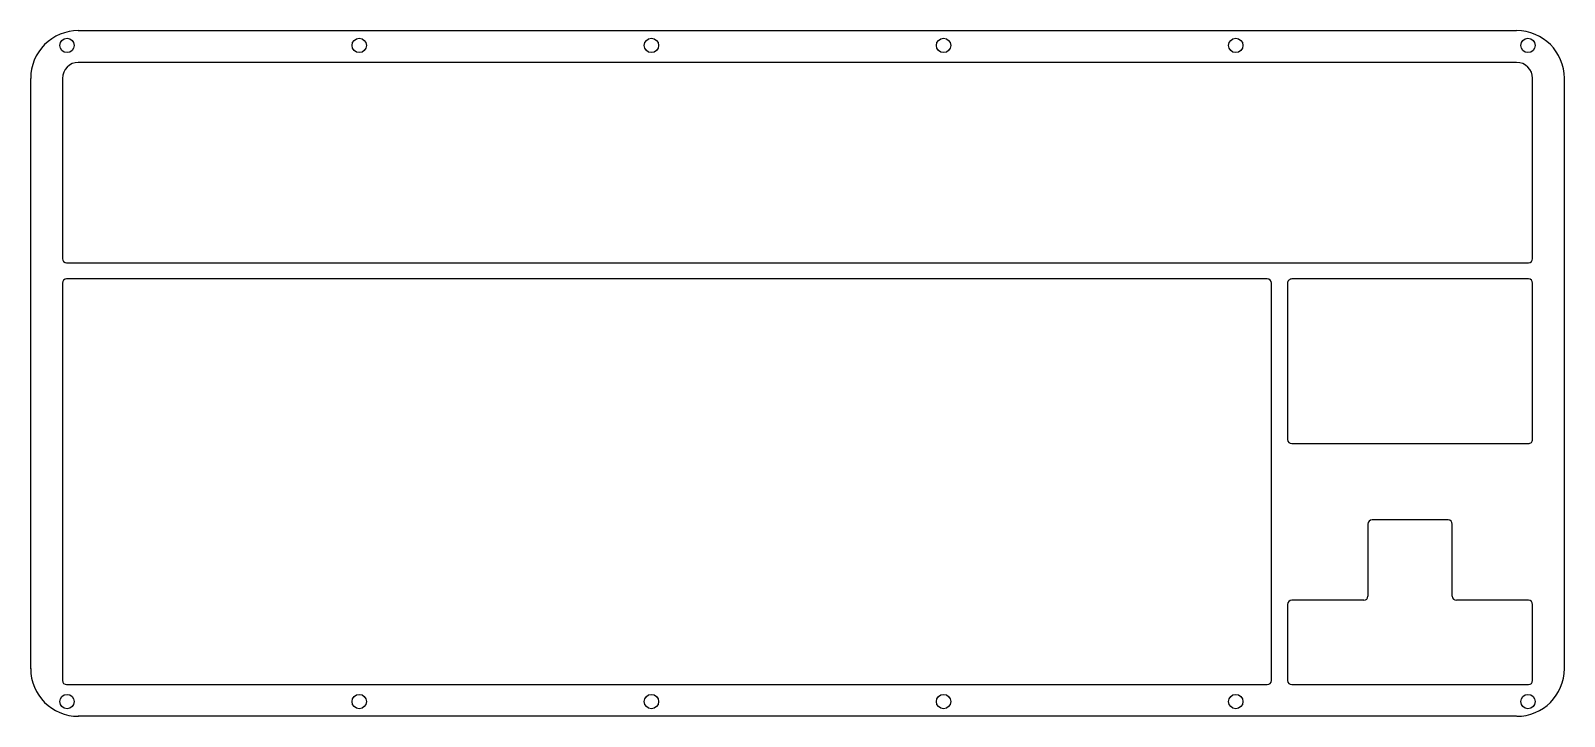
# Model space of a CAD drawing. Extents: x 29 to 392, y -215 to -53.
import ezdxf

# ---------------------------------------------------------------- set-up
doc = ezdxf.new("R2010")
doc.units = 0
doc.header["$MEASUREMENT"] = 0
doc.layers.get('0').update_dxf_attribs({"linetype": 'CONTINUOUS'})

msp = doc.modelspace()

# ---------------------------------------------------------------- linework, layer by layer
at = {"color": 0}
for p, q in [((39.85, -52.86), (380.9, -52.86)), ((380.9, -60.39), (39.85, -60.39)), ((28.55, -204.18), (28.55, -64.17)), ((36.08, -64.17), (36.08, -106.94)), ((384.69, -106.94), (384.69, -64.17)), ((392.21, -64.17), (392.21, -204.17)), ((37.08, -107.94), (383.69, -107.94)), ((321.78, -111.75), (37.08, -111.75)), ((383.69, -111.75), (327.59, -111.75)), ((36.08, -112.75), (36.08, -206.95)), ((322.78, -206.95), (322.78, -112.75)), ((326.59, -112.75), (326.59, -149.8)), ((384.69, -149.8), (384.69, -112.75)), ((327.59, -150.8), (383.69, -150.8)), ((345.64, -169.9), (345.64, -186.95)), ((364.64, -168.9), (346.64, -168.9)), ((365.64, -186.95), (365.64, -169.9)), ((326.59, -188.95), (326.59, -206.95)), ((344.64, -187.95), (327.59, -187.95)), ((383.69, -187.95), (366.64, -187.95)), ((384.69, -206.95), (384.69, -188.95)), ((37.08, -207.95), (321.78, -207.95)), ((327.59, -207.95), (383.69, -207.95)), ((380.91, -215.48), (39.85, -215.48))]:
    msp.add_line(p, q, dxfattribs=at)
for centre in [(37.17, -56.36), (37.17, -211.98)]:
    msp.add_circle(centre, 1.7, dxfattribs=at)
at = {"linetype": 'Continuous'}
for centre in [(106.46, -56.36), (175.74, -56.36), (245.02, -56.36), (314.31, -56.36), (383.59, -56.36), (106.46, -211.98), (175.74, -211.98), (245.02, -211.98), (314.31, -211.98), (383.59, -211.98)]:
    msp.add_circle(centre, 1.7, dxfattribs=at)
at = {"color": 0}
for centre, radius, start, end in [((39.86, -64.17), 11.31, 90.0162, 180.0162), ((380.91, -64.17), 11.31, 0.0162, 90.0162), ((39.86, -64.17), 3.78, 90.052, 180.052), ((380.91, -64.17), 3.78, 0.052, 90.052), ((37.08, -106.94), 1, 180, 270), ((383.69, -106.94), 1, 270, 0), ((37.08, -112.75), 1, 90, 180), ((321.78, -112.75), 1, 0, 90), ((327.59, -112.75), 1, 90.0002, 180.0003), ((383.69, -112.75), 1, 0.0003, 90.0002), ((327.59, -149.8), 1, 180.0003, 270), ((383.69, -149.8), 1, 270, 0.0003), ((346.64, -169.9), 1, 90, 180), ((364.64, -169.9), 1, 0, 90), ((327.59, -188.95), 1, 90, 180), ((344.64, -186.95), 1, 270, 0), ((366.64, -186.95), 1, 180, 270), ((383.69, -188.95), 1, 0, 90), ((39.86, -204.17), 11.31, 180.0162, 269.9838), ((37.08, -206.95), 1, 180, 270), ((321.78, -206.95), 1, 270, 0), ((327.59, -206.95), 1, 180, 270), ((380.91, -204.17), 11.31, 270.0162, 0.0162), ((383.69, -206.95), 1, 270, 0)]:
    msp.add_arc(centre, radius, start, end, dxfattribs=at)

doc.saveas('drawing.dxf')
